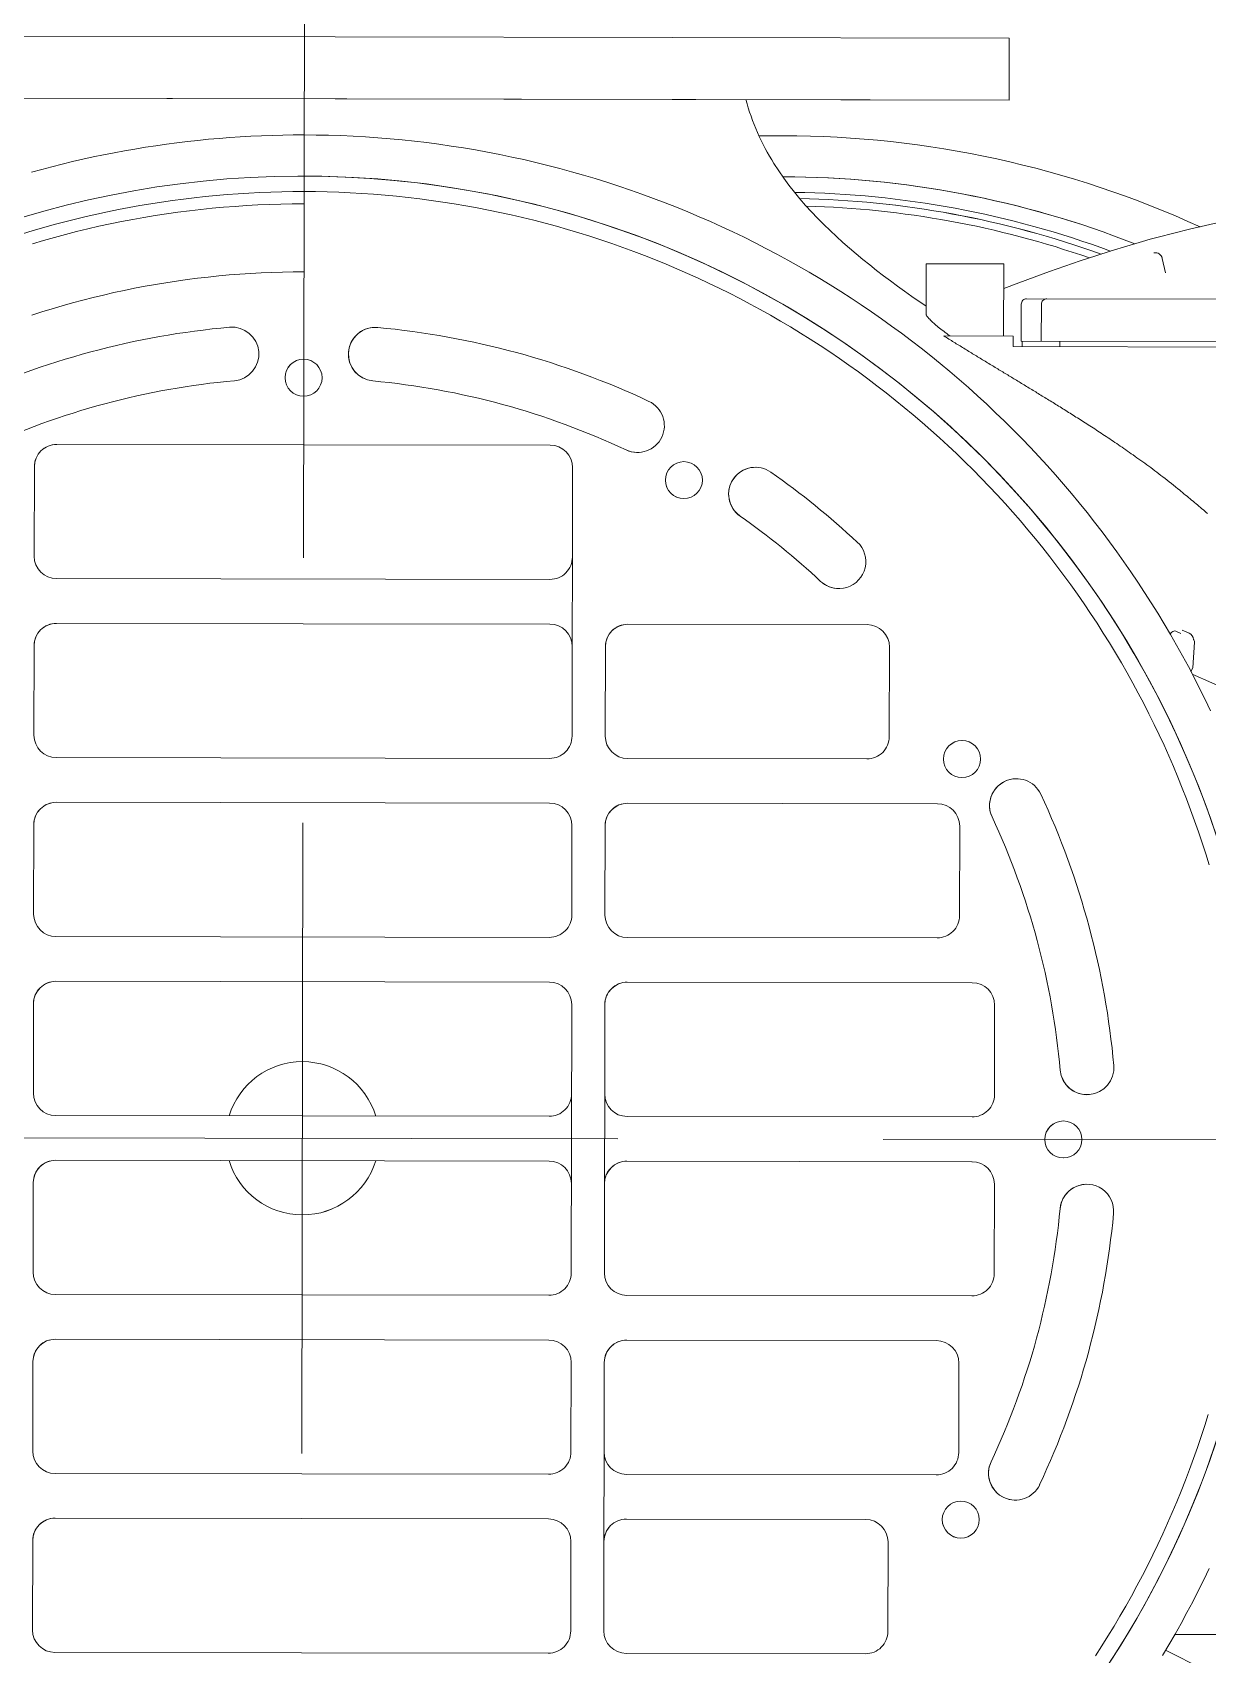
# Model space of a CAD drawing. Extents: x 766778 to 845620, y 133762 to 209800.
# Drawn here: x 783853.5 to 784186.9, y 191130.3 to 191590.7 of the extents above; entities that cross this region are included whole.
import ezdxf

# ---------------------------------------------------------------- set-up
doc = ezdxf.new("R2010")
doc.units = 0
doc.header["$MEASUREMENT"] = 0
doc.linetypes.add('CENTER', pattern=[2, 1.25, -0.25, 0.25, -0.25])
doc.layers.get('0').update_dxf_attribs({"color": 1, "linetype": 'CONTINUOUS'})
doc.layers.add('CENTER_LINES', color=1, linetype='CENTER')
doc.layers.add('LA-4748_SHOWN', color=2, linetype='CONTINUOUS', lineweight=53)

# ---------------------------------------------------------------- blocks, each defined once
blk = doc.blocks.new('ENGINE')
at = {"color": 252, "linetype": 'Continuous', "lineweight": 5, "ltscale": 12}
blk.add_lwpolyline([(943083.58, 206270.94), (943083.67, 206288.54)], dxfattribs=at)
at = {"layer": 'CENTER_LINES', "color": 253, "linetype": 'Continuous', "lineweight": 5}
blk.add_line((942882.9, 206141.72), (942884.03, 206357.52), dxfattribs=at)
at = {"layer": 'CENTER_LINES', "color": 252, "linetype": 'Continuous', "lineweight": 5}
for p, q in [((942881.56, 205887.41), (942882.5, 206066.44)), ((942792.51, 205977.4), (942971.55, 205976.46)), ((943046.82, 205976.06), (943262.62, 205974.93))]:
    blk.add_line(p, q, dxfattribs=at)
at = {"layer": 'LA-4748_SHOWN', "color": 252, "lineweight": 5}
for p, q in [((942683.68, 206290.64), (943083.67, 206288.54)), ((943083.67, 206288.54), (943083.58, 206270.94)), ((943083.58, 206270.94), (942683.58, 206273.04)), ((943044.13, 206271.15), (942709.14, 206272.91)), ((943008.89, 206271.33), (943009.21, 206270.13)), ((943009.21, 206270.13), (943009.56, 206268.94)), ((943009.56, 206268.94), (943009.93, 206267.75)), ((943009.93, 206267.75), (943010.33, 206266.57)), ((943010.33, 206266.57), (943010.75, 206265.4)), ((943010.75, 206265.4), (943011.19, 206264.23)), ((943011.19, 206264.23), (943011.66, 206263.08)), ((943011.66, 206263.08), (943012.15, 206261.93)), ((943012.15, 206261.93), (943012.66, 206260.79)), ((943012.57, 206260.99), (943016.05, 206261.03)), ((943012.66, 206260.79), (943013.19, 206259.67)), ((943016.05, 206261.03), (943019.53, 206261.04)), ((943019.53, 206261.04), (943023.34, 206260.99)), ((943019.53, 206261.04), (943019.53, 206261.04)), ((943023.34, 206260.99), (943027.15, 206260.9)), ((943027.15, 206260.9), (943030.96, 206260.75)), ((943030.96, 206260.75), (943034.76, 206260.55)), ((943034.76, 206260.55), (943038.56, 206260.3)), ((943038.56, 206260.3), (943042.36, 206260)), ((942918.3, 206259.41), (942914.83, 206259.83)), ((942921.76, 206258.94), (942918.3, 206259.41)), ((942925.22, 206258.43), (942921.76, 206258.94)), ((942928.67, 206257.88), (942925.22, 206258.43)), ((942932.11, 206257.29), (942928.67, 206257.88)), ((942935.55, 206256.65), (942932.11, 206257.29)), ((942938.98, 206255.97), (942935.55, 206256.65)), ((942942.4, 206255.25), (942938.98, 206255.97)), ((943013.19, 206259.67), (943013.75, 206258.55)), ((943013.75, 206258.55), (943014.32, 206257.44)), ((943014.32, 206257.44), (943014.91, 206256.34)), ((943014.91, 206256.34), (943015.52, 206255.26)), ((943042.36, 206260), (943046.15, 206259.65)), ((943046.15, 206259.65), (943049.94, 206259.25)), ((943049.94, 206259.25), (943053.72, 206258.8)), ((943053.72, 206258.8), (943057.5, 206258.3)), ((943057.5, 206258.3), (943061.27, 206257.75)), ((943061.27, 206257.75), (943065.03, 206257.15)), ((943065.03, 206257.15), (943068.79, 206256.49)), ((943068.79, 206256.49), (943072.53, 206255.79)), ((943072.53, 206255.79), (943076.26, 206255.04)), ((942945.81, 206254.49), (942942.4, 206255.25)), ((942949.21, 206253.69), (942945.81, 206254.49)), ((942952.6, 206252.85), (942949.21, 206253.69)), ((942955.98, 206251.96), (942952.6, 206252.85)), ((942959.35, 206251.03), (942955.98, 206251.96)), ((942962.71, 206250.06), (942959.35, 206251.03)), ((943015.52, 206255.26), (943016.15, 206254.19)), ((943016.15, 206254.19), (943016.79, 206253.13)), ((943016.79, 206253.13), (943018.14, 206251.04)), ((943018.14, 206251.04), (943019.55, 206249)), ((943076.26, 206255.04), (943079.99, 206254.24)), ((943079.99, 206254.24), (943083.7, 206253.39)), ((943083.7, 206253.39), (943087.4, 206252.48)), ((943087.4, 206252.48), (943091.09, 206251.53)), ((943091.09, 206251.53), (943094.77, 206250.53)), ((942883.39, 206250.04), (942883.39, 206250.04)), ((942966.06, 206249.05), (942962.71, 206250.06)), ((942969.39, 206248), (942966.06, 206249.05)), ((942972.71, 206246.9), (942969.39, 206248)), ((942976.01, 206245.77), (942972.71, 206246.9)), ((943019.47, 206249.36), (943019.47, 206249.36)), ((943019.55, 206249), (943021.02, 206246.99)), ((943021.02, 206246.99), (943022.54, 206245.02)), ((943094.77, 206250.53), (943098.43, 206249.48)), ((943098.43, 206249.48), (943102.08, 206248.39)), ((943102.08, 206248.39), (943105.71, 206247.24)), ((943105.71, 206247.24), (943109.33, 206246.04)), ((942836.87, 206241.82), (942833.8, 206241.28)), ((942839.94, 206242.32), (942836.87, 206241.82)), ((942843.02, 206242.79), (942839.94, 206242.32)), ((942846.1, 206243.23), (942843.02, 206242.79)), ((942849.19, 206243.63), (942846.1, 206243.23)), ((942852.28, 206243.99), (942849.19, 206243.63)), ((942855.38, 206244.32), (942852.28, 206243.99)), ((942858.48, 206244.61), (942855.38, 206244.32)), ((942861.59, 206244.86), (942858.48, 206244.61)), ((942864.69, 206245.08), (942861.59, 206244.86)), ((942863.83, 206241.52), (942867.08, 206241.72)), ((942867.8, 206245.27), (942864.69, 206245.08)), ((942867.08, 206241.72), (942870.33, 206241.89)), ((942870.91, 206245.42), (942867.8, 206245.27)), ((942870.33, 206241.89), (942873.59, 206242.01)), ((942874.02, 206245.53), (942870.91, 206245.42)), ((942873.59, 206242.01), (942876.84, 206242.1)), ((942877.14, 206245.6), (942874.02, 206245.53)), ((942876.84, 206242.1), (942880.09, 206242.14)), ((942880.25, 206245.64), (942877.14, 206245.6)), ((942880.09, 206242.14), (942883.35, 206242.14)), ((942883.37, 206245.64), (942880.25, 206245.64)), ((942883.35, 206242.14), (942883.35, 206242.14)), ((942886.66, 206245.61), (942883.37, 206245.64)), ((942889.96, 206245.53), (942886.66, 206245.61)), ((942893.26, 206245.41), (942889.96, 206245.53)), ((942896.55, 206245.25), (942893.26, 206245.41)), ((942899.84, 206245.05), (942896.55, 206245.25)), ((942903.13, 206244.82), (942899.84, 206245.05)), ((942906.42, 206244.54), (942903.13, 206244.82)), ((942909.7, 206244.22), (942906.42, 206244.54)), ((942912.98, 206243.86), (942909.7, 206244.22)), ((942916.25, 206243.46), (942912.98, 206243.86)), ((942919.52, 206243.02), (942916.25, 206243.46)), ((942922.78, 206242.54), (942919.52, 206243.02)), ((942926.04, 206242.02), (942922.78, 206242.54)), ((942929.29, 206241.46), (942926.04, 206242.02)), ((942979.31, 206244.6), (942976.01, 206245.77)), ((942982.58, 206243.38), (942979.31, 206244.6)), ((942985.85, 206242.13), (942982.58, 206243.38)), ((942989.09, 206240.83), (942985.85, 206242.13)), ((943022.54, 206245.02), (943024.12, 206243.1)), ((943022.62, 206244.92), (943025.48, 206244.86)), ((943024.12, 206243.1), (943025.74, 206241.21)), ((943025.48, 206244.86), (943028.35, 206244.77)), ((943028.35, 206244.77), (943031.2, 206244.64)), ((943031.2, 206244.64), (943034.06, 206244.49)), ((943034.06, 206244.49), (943036.92, 206244.3)), ((943036.92, 206244.3), (943039.77, 206244.09)), ((943039.77, 206244.09), (943042.62, 206243.84)), ((943042.62, 206243.84), (943045.47, 206243.56)), ((943045.47, 206243.56), (943048.32, 206243.26)), ((943048.32, 206243.26), (943051.16, 206242.92)), ((943051.16, 206242.92), (943054, 206242.55)), ((943054, 206242.55), (943056.83, 206242.15)), ((943056.83, 206242.15), (943059.66, 206241.73)), ((943059.66, 206241.73), (943062.49, 206241.27)), ((943109.33, 206246.04), (943112.93, 206244.8)), ((943112.93, 206244.8), (943116.51, 206243.51)), ((943116.51, 206243.51), (943120.08, 206242.17)), ((943120.08, 206242.17), (943123.62, 206240.78)), ((942815.55, 206237.29), (942812.54, 206236.5)), ((942818.57, 206238.04), (942815.55, 206237.29)), ((942821.6, 206238.76), (942818.57, 206238.04)), ((942824.64, 206239.44), (942821.6, 206238.76)), ((942827.69, 206240.09), (942824.64, 206239.44)), ((942830.74, 206240.7), (942827.69, 206240.09)), ((942828.39, 206236.66), (942831.58, 206237.3)), ((942833.8, 206241.28), (942830.74, 206240.7)), ((942831.58, 206237.3), (942834.78, 206237.9)), ((942834.78, 206237.9), (942837.99, 206238.46)), ((942837.99, 206238.46), (942841.2, 206238.98)), ((942841.2, 206238.98), (942844.42, 206239.46)), ((942844.42, 206239.46), (942847.64, 206239.9)), ((942847.64, 206239.9), (942850.87, 206240.31)), ((942850.87, 206240.31), (942854.11, 206240.67)), ((942854.11, 206240.67), (942857.35, 206240.99)), ((942857.35, 206240.99), (942860.59, 206241.28)), ((942860.59, 206241.28), (942863.83, 206241.52)), ((942932.53, 206240.86), (942929.29, 206241.46)), ((942935.76, 206240.22), (942932.53, 206240.86)), ((942938.99, 206239.54), (942935.76, 206240.22)), ((942942.21, 206238.82), (942938.99, 206239.54)), ((942945.42, 206238.06), (942942.21, 206238.82)), ((942948.62, 206237.27), (942945.42, 206238.06)), ((942951.81, 206236.43), (942948.62, 206237.27)), ((942992.32, 206239.5), (942989.09, 206240.83)), ((942995.54, 206238.12), (942992.32, 206239.5)), ((942998.73, 206236.71), (942995.54, 206238.12)), ((943025.74, 206241.21), (943027.41, 206239.37)), ((943027.41, 206239.37), (943029.11, 206237.56)), ((943029.11, 206237.56), (943030.85, 206235.79)), ((943062.49, 206241.27), (943065.31, 206240.78)), ((943065.31, 206240.78), (943068.12, 206240.26)), ((943068.12, 206240.26), (943070.93, 206239.72)), ((943070.93, 206239.72), (943073.74, 206239.14)), ((943073.74, 206239.14), (943076.53, 206238.53)), ((943076.53, 206238.53), (943079.32, 206237.9)), ((943079.32, 206237.9), (943082.11, 206237.23)), ((943082.11, 206237.23), (943084.88, 206236.53)), ((943123.62, 206240.78), (943127.15, 206239.34)), ((943127.15, 206239.34), (943130.66, 206237.86)), ((943130.66, 206237.86), (943134.15, 206236.33)), ((942806.54, 206234.82), (942803.55, 206233.93)), ((942809.53, 206235.68), (942806.54, 206234.82)), ((942809.43, 206232.02), (942812.56, 206232.89)), ((942812.54, 206236.5), (942809.53, 206235.68)), ((942812.56, 206232.89), (942815.71, 206233.72)), ((942815.71, 206233.72), (942818.87, 206234.51)), ((942818.87, 206234.51), (942822.03, 206235.27)), ((942822.03, 206235.27), (942825.21, 206235.99)), ((942825.21, 206235.99), (942828.39, 206236.66)), ((942954.99, 206235.55), (942951.81, 206236.43)), ((942958.16, 206234.64), (942954.99, 206235.55)), ((942961.31, 206233.69), (942958.16, 206234.64)), ((942964.46, 206232.69), (942961.31, 206233.69)), ((942967.59, 206231.66), (942964.46, 206232.69)), ((943001.91, 206235.26), (942998.73, 206236.71)), ((943005.07, 206233.77), (943001.91, 206235.26)), ((943008.22, 206232.24), (943005.07, 206233.77)), ((943030.85, 206235.79), (943032.62, 206234.06)), ((943032.62, 206234.06), (943034.43, 206232.35)), ((943084.88, 206236.53), (943087.65, 206235.81)), ((943087.65, 206235.81), (943090.41, 206235.05)), ((943090.41, 206235.05), (943093.16, 206234.27)), ((943093.16, 206234.27), (943095.91, 206233.46)), ((943095.91, 206233.46), (943098.64, 206232.61)), ((943098.64, 206232.61), (943101.37, 206231.74)), ((943125.7, 206231.85), (943130.18, 206232.99)), ((943130.18, 206232.99), (943134.66, 206234.07)), ((943134.15, 206236.33), (943137.62, 206234.76)), ((943134.66, 206234.07), (943139.16, 206235.11)), ((943139.16, 206235.11), (943143.67, 206236.11)), ((942806.3, 206231.1), (942809.43, 206232.02)), ((942970.71, 206230.59), (942967.59, 206231.66)), ((942973.81, 206229.48), (942970.71, 206230.59)), ((942976.91, 206228.34), (942973.81, 206229.48)), ((942979.98, 206227.15), (942976.91, 206228.34)), ((943011.34, 206230.67), (943008.22, 206232.24)), ((943014.44, 206229.07), (943011.34, 206230.67)), ((943017.53, 206227.42), (943014.44, 206229.07)), ((943034.43, 206232.35), (943036.26, 206230.68)), ((943036.26, 206230.68), (943038.12, 206229.03)), ((943038.12, 206229.03), (943040.01, 206227.41)), ((943101.37, 206231.74), (943104.08, 206230.84)), ((943104.08, 206230.84), (943106.79, 206229.91)), ((943106.79, 206229.91), (943109.49, 206228.95)), ((943107.99, 206226.65), (943112.4, 206228.03)), ((943109.49, 206228.95), (943112.17, 206227.96)), ((943112.4, 206228.03), (943116.82, 206229.37)), ((943116.82, 206229.37), (943121.25, 206230.64)), ((943121.25, 206230.64), (943123.48, 206231.26)), ((943123.48, 206231.26), (943125.7, 206231.85)), ((942983.05, 206225.93), (942979.98, 206227.15)), ((942986.09, 206224.67), (942983.05, 206225.93)), ((942989.13, 206223.38), (942986.09, 206224.67)), ((942992.14, 206222.04), (942989.13, 206223.38)), ((943020.59, 206225.74), (943017.53, 206227.42)), ((943023.64, 206224.03), (943020.59, 206225.74)), ((943026.66, 206222.27), (943023.64, 206224.03)), ((943040.01, 206227.41), (943041.92, 206225.82)), ((943041.92, 206225.82), (943043.85, 206224.25)), ((943043.85, 206224.25), (943045.8, 206222.71)), ((943059.89, 206224.56), (943059.81, 206210.15)), ((943081.89, 206224.45), (943059.89, 206224.56)), ((943081.89, 206224.45), (943081.78, 206203.95)), ((943094.86, 206222.2), (943099.22, 206223.73)), ((943099.22, 206223.73), (943103.6, 206225.21)), ((943103.6, 206225.21), (943107.99, 206226.65)), ((943124.5, 206227.38), (943124.52, 206227.39)), ((943124.52, 206227.39), (943124.54, 206227.39)), ((943124.54, 206227.39), (943124.56, 206227.39)), ((943124.56, 206227.39), (943124.58, 206227.4)), ((943124.58, 206227.4), (943124.6, 206227.4)), ((943124.6, 206227.4), (943124.62, 206227.4)), ((943124.62, 206227.4), (943124.64, 206227.41)), ((943124.64, 206227.41), (943124.66, 206227.41)), ((943124.66, 206227.41), (943124.68, 206227.41)), ((943124.68, 206227.41), (943124.7, 206227.41)), ((943124.7, 206227.41), (943124.71, 206227.42)), ((943124.71, 206227.42), (943124.73, 206227.42)), ((943124.73, 206227.42), (943124.75, 206227.42)), ((943124.75, 206227.42), (943124.77, 206227.42)), ((943124.77, 206227.42), (943124.78, 206227.42)), ((943124.78, 206227.42), (943124.8, 206227.42)), ((943124.8, 206227.42), (943124.82, 206227.42)), ((943124.82, 206227.42), (943124.83, 206227.42)), ((943124.83, 206227.42), (943124.85, 206227.42)), ((943124.85, 206227.42), (943124.87, 206227.43)), ((943124.87, 206227.43), (943124.88, 206227.43)), ((943124.88, 206227.43), (943124.9, 206227.43)), ((943124.9, 206227.43), (943124.92, 206227.43)), ((943124.92, 206227.43), (943124.93, 206227.43)), ((943126.46, 206226.7), (943126.47, 206226.69)), ((943126.47, 206226.69), (943126.48, 206226.68)), ((943126.48, 206226.68), (943126.49, 206226.67)), ((943126.48, 206226.68), (943126.48, 206226.68)), ((943126.49, 206226.67), (943126.5, 206226.66)), ((943126.5, 206226.66), (943126.51, 206226.65)), ((943126.51, 206226.65), (943126.51, 206226.64)), ((943126.51, 206226.64), (943126.52, 206226.63)), ((943126.52, 206226.63), (943126.53, 206226.62)), ((943126.53, 206226.62), (943126.54, 206226.61)), ((943126.54, 206226.61), (943126.54, 206226.6)), ((943126.54, 206226.6), (943126.55, 206226.59)), ((943126.55, 206226.59), (943126.56, 206226.58)), ((943126.56, 206226.58), (943126.56, 206226.57)), ((943126.56, 206226.57), (943126.57, 206226.56)), ((943126.57, 206226.56), (943126.58, 206226.55)), ((943126.58, 206226.55), (943126.58, 206226.54)), ((943126.58, 206226.54), (943126.59, 206226.53)), ((943126.59, 206226.53), (943126.6, 206226.52)), ((943126.6, 206226.52), (943126.6, 206226.51)), ((943126.6, 206226.51), (943126.61, 206226.5)), ((943126.61, 206226.5), (943126.62, 206226.49)), ((943126.62, 206226.49), (943126.62, 206226.48)), ((943126.62, 206226.48), (943126.63, 206226.47)), ((943126.75, 206226.24), (943126.76, 206226.22)), ((943126.76, 206226.22), (943126.76, 206226.21)), ((943126.76, 206226.21), (943126.77, 206226.2)), ((943126.77, 206226.2), (943126.77, 206226.19)), ((943126.77, 206226.19), (943126.78, 206226.18)), ((943126.78, 206226.18), (943126.78, 206226.17)), ((943126.78, 206226.17), (943126.78, 206226.16)), ((943126.78, 206226.16), (943126.79, 206226.15)), ((943126.79, 206226.15), (943126.79, 206226.13)), ((943126.79, 206226.13), (943126.8, 206226.12)), ((943126.8, 206226.12), (943126.8, 206226.11)), ((943126.8, 206226.11), (943126.81, 206226.1)), ((943126.81, 206226.1), (943126.81, 206226.09)), ((943126.81, 206226.09), (943126.81, 206226.08)), ((943126.81, 206226.08), (943126.82, 206226.07)), ((943126.82, 206226.07), (943126.82, 206226.05)), ((943126.82, 206226.05), (943126.83, 206226.04)), ((943126.83, 206226.04), (943126.83, 206226.03)), ((943126.83, 206226.03), (943126.83, 206226.02)), ((943126.83, 206226.02), (943126.84, 206226.01)), ((943126.84, 206226.01), (943126.84, 206226)), ((943126.84, 206226), (943126.84, 206225.98)), ((943126.84, 206225.98), (943126.85, 206225.97)), ((943126.85, 206225.97), (943126.85, 206225.96)), ((943127.77, 206221.73), (943126.88, 206225.85)), ((942835.25, 206218.36), (942838.22, 206218.92)), ((942838.22, 206218.92), (942841.19, 206219.44)), ((942841.19, 206219.44), (942844.17, 206219.92)), ((942844.17, 206219.92), (942847.15, 206220.37)), ((942847.15, 206220.37), (942850.14, 206220.78)), ((942850.14, 206220.78), (942853.14, 206221.15)), ((942853.14, 206221.15), (942856.14, 206221.49)), ((942856.14, 206221.49), (942859.14, 206221.79)), ((942859.14, 206221.79), (942862.15, 206222.05)), ((942862.15, 206222.05), (942865.16, 206222.28)), ((942865.16, 206222.28), (942868.17, 206222.46)), ((942868.17, 206222.46), (942871.18, 206222.62)), ((942871.18, 206222.62), (942874.2, 206222.73)), ((942874.2, 206222.73), (942877.21, 206222.81)), ((942877.21, 206222.81), (942880.23, 206222.85)), ((942880.23, 206222.85), (942883.25, 206222.85)), ((942883.25, 206222.85), (942883.25, 206222.85)), ((942995.14, 206220.67), (942992.14, 206222.04)), ((942998.13, 206219.27), (942995.14, 206220.67)), ((943001.09, 206217.83), (942998.13, 206219.27)), ((943029.66, 206220.48), (943026.66, 206222.27)), ((943032.64, 206218.65), (943029.66, 206220.48)), ((943045.8, 206222.71), (943047.76, 206221.19)), ((943047.76, 206221.19), (943049.74, 206219.69)), ((943049.74, 206219.69), (943051.73, 206218.22)), ((943081.85, 206217.43), (943086.17, 206219.05)), ((943086.17, 206219.05), (943090.51, 206220.64)), ((943090.51, 206220.64), (943094.86, 206222.2)), ((942814.71, 206213.46), (942817.61, 206214.27)), ((942817.61, 206214.27), (942820.53, 206215.04)), ((942820.53, 206215.04), (942823.46, 206215.78)), ((942823.46, 206215.78), (942826.39, 206216.48)), ((942826.39, 206216.48), (942829.34, 206217.14)), ((942829.34, 206217.14), (942832.29, 206217.77)), ((942832.29, 206217.77), (942835.25, 206218.36)), ((943004.04, 206216.35), (943001.09, 206217.83)), ((943006.97, 206214.83), (943004.04, 206216.35)), ((943009.88, 206213.28), (943006.97, 206214.83)), ((943035.59, 206216.78), (943032.64, 206218.65)), ((943038.52, 206214.88), (943035.59, 206216.78)), ((943041.43, 206212.94), (943038.52, 206214.88)), ((943051.73, 206218.22), (943053.74, 206216.76)), ((943053.74, 206216.76), (943055.76, 206215.31)), ((943055.76, 206215.31), (943059.82, 206212.47)), ((943088.34, 206214.51), (943174.33, 206214.06)), ((942806.05, 206210.82), (942808.92, 206211.74)), ((942808.92, 206211.74), (942811.81, 206212.62)), ((942811.81, 206212.62), (942814.71, 206213.46)), ((943012.77, 206211.7), (943009.88, 206213.28)), ((943015.64, 206210.07), (943012.77, 206211.7)), ((943018.49, 206208.42), (943015.64, 206210.07)), ((943044.32, 206210.97), (943041.43, 206212.94)), ((943047.18, 206208.96), (943044.32, 206210.97)), ((943059.81, 206210.15), (943059.82, 206210.09)), ((943059.82, 206210.09), (943059.84, 206210.01)), ((943059.84, 206210.01), (943059.88, 206209.92)), ((943059.88, 206209.92), (943059.94, 206209.82)), ((943059.94, 206209.82), (943060.01, 206209.71)), ((943060.01, 206209.71), (943060.1, 206209.58)), ((943060.1, 206209.58), (943060.21, 206209.44)), ((943086.77, 206202.52), (943086.83, 206213.02)), ((943092.47, 206202.49), (943092.53, 206212.99)), ((943021.32, 206206.73), (943018.49, 206208.42)), ((943024.13, 206205), (943021.32, 206206.73)), ((943026.92, 206203.24), (943024.13, 206205)), ((943050.01, 206206.91), (943047.18, 206208.96)), ((943052.82, 206204.83), (943050.01, 206206.91)), ((943060.21, 206209.44), (943060.34, 206209.29)), ((943060.34, 206209.29), (943060.48, 206209.13)), ((943060.48, 206209.13), (943060.64, 206208.95)), ((943060.64, 206208.95), (943060.82, 206208.77)), ((943060.82, 206208.77), (943061.02, 206208.57)), ((943061.02, 206208.57), (943061.24, 206208.36)), ((943061.24, 206208.36), (943061.47, 206208.13)), ((943061.47, 206208.13), (943061.72, 206207.9)), ((943061.72, 206207.9), (943061.99, 206207.65)), ((943061.99, 206207.65), (943062.28, 206207.4)), ((943062.28, 206207.4), (943062.59, 206207.13)), ((943062.59, 206207.13), (943062.91, 206206.85)), ((943062.91, 206206.85), (943063.25, 206206.57)), ((943063.25, 206206.57), (943063.61, 206206.28)), ((943063.61, 206206.28), (943063.99, 206205.98)), ((943063.99, 206205.98), (943064.38, 206205.67)), ((943064.38, 206205.67), (943064.78, 206205.35)), ((943064.78, 206205.35), (943065.2, 206205.03)), ((943065.2, 206205.03), (943065.64, 206204.7)), ((943029.69, 206201.45), (943026.92, 206203.24)), ((943032.43, 206199.62), (943029.69, 206201.45)), ((943055.6, 206202.72), (943052.82, 206204.83)), ((943058.36, 206200.57), (943055.6, 206202.72)), ((943061.09, 206198.39), (943058.36, 206200.57)), ((943064.83, 206204.04), (943065.18, 206203.81)), ((943084.48, 206203.93), (943064.83, 206204.04)), ((943065.18, 206203.81), (943065.53, 206203.59)), ((943065.53, 206203.59), (943065.88, 206203.37)), ((943065.64, 206204.7), (943066.09, 206204.37)), ((943065.88, 206203.37), (943066.24, 206203.15)), ((943066.09, 206204.37), (943066.56, 206204.03)), ((943066.24, 206203.15), (943066.59, 206202.93)), ((943066.59, 206202.93), (943066.94, 206202.71)), ((943066.94, 206202.71), (943067.3, 206202.49)), ((943067.3, 206202.49), (943067.65, 206202.27)), ((943067.65, 206202.27), (943068, 206202.05)), ((943068, 206202.05), (943068.35, 206201.83)), ((943068.35, 206201.83), (943068.71, 206201.61)), ((943068.71, 206201.61), (943069.06, 206201.39)), ((943069.06, 206201.39), (943069.42, 206201.17)), ((943069.42, 206201.17), (943069.77, 206200.95)), ((943069.77, 206200.95), (943070.12, 206200.73)), ((943070.12, 206200.73), (943070.48, 206200.51)), ((943070.48, 206200.51), (943070.83, 206200.29)), ((943070.83, 206200.29), (943071.19, 206200.07)), ((943084.48, 206203.93), (943084.46, 206200.93)), ((943084.46, 206200.93), (943177.71, 206200.44)), ((943086.77, 206202.52), (943175.77, 206202.05)), ((943087.07, 206202.52), (943087.06, 206200.92)), ((943097.75, 206202.46), (943097.74, 206200.86)), ((943035.15, 206197.75), (943032.43, 206199.62)), ((943037.85, 206195.86), (943035.15, 206197.75)), ((943040.53, 206193.93), (943037.85, 206195.86)), ((943063.79, 206196.18), (943061.09, 206198.39)), ((943066.47, 206193.93), (943063.79, 206196.18)), ((943071.19, 206200.07), (943071.54, 206199.85)), ((943071.54, 206199.85), (943071.89, 206199.64)), ((943071.89, 206199.64), (943072.25, 206199.42)), ((943072.25, 206199.42), (943072.6, 206199.2)), ((943072.6, 206199.2), (943072.96, 206198.98)), ((943072.96, 206198.98), (943073.31, 206198.76)), ((943073.31, 206198.76), (943073.67, 206198.54)), ((943073.67, 206198.54), (943074.02, 206198.33)), ((943074.02, 206198.33), (943074.38, 206198.11)), ((943074.38, 206198.11), (943074.73, 206197.89)), ((943074.73, 206197.89), (943075.09, 206197.67)), ((943075.09, 206197.67), (943075.44, 206197.45)), ((943075.44, 206197.45), (943075.8, 206197.24)), ((943075.8, 206197.24), (943076.51, 206196.8)), ((943076.51, 206196.8), (943076.86, 206196.58)), ((943076.86, 206196.58), (943077.22, 206196.37)), ((943077.22, 206196.37), (943077.57, 206196.15)), ((943077.57, 206196.15), (943077.93, 206195.93)), ((943077.93, 206195.93), (943078.64, 206195.5)), ((943043.18, 206191.97), (943040.53, 206193.93)), ((943045.8, 206189.97), (943043.18, 206191.97)), ((943069.12, 206191.65), (943066.47, 206193.93)), ((943071.74, 206189.34), (943069.12, 206191.65)), ((943078.64, 206195.5), (943078.99, 206195.28)), ((943078.99, 206195.28), (943079.35, 206195.06)), ((943079.35, 206195.06), (943079.7, 206194.85)), ((943079.7, 206194.85), (943080.06, 206194.63)), ((943080.06, 206194.63), (943080.41, 206194.41)), ((943080.41, 206194.41), (943080.77, 206194.2)), ((943080.77, 206194.2), (943081.12, 206193.98)), ((943081.12, 206193.98), (943081.48, 206193.76)), ((943081.48, 206193.76), (943081.83, 206193.55)), ((943081.83, 206193.55), (943082.19, 206193.33)), ((943082.19, 206193.33), (943082.54, 206193.11)), ((943082.54, 206193.11), (943082.9, 206192.9)), ((943082.9, 206192.9), (943083.25, 206192.68)), ((943083.25, 206192.68), (943083.61, 206192.46)), ((943083.61, 206192.46), (943083.96, 206192.24)), ((943083.96, 206192.24), (943084.32, 206192.03)), ((943084.32, 206192.03), (943084.67, 206191.81)), ((943084.67, 206191.81), (943085.03, 206191.59)), ((943085.03, 206191.59), (943085.39, 206191.37)), ((943085.39, 206191.37), (943085.74, 206191.16)), ((943085.74, 206191.16), (943086.1, 206190.94)), ((943048.4, 206187.95), (943045.8, 206189.97)), ((943050.98, 206185.89), (943048.4, 206187.95)), ((943074.33, 206186.99), (943071.74, 206189.34)), ((943076.9, 206184.62), (943074.33, 206186.99)), ((943086.1, 206190.94), (943086.46, 206190.72)), ((943086.46, 206190.72), (943086.82, 206190.5)), ((943086.82, 206190.5), (943087.18, 206190.28)), ((943087.18, 206190.28), (943087.54, 206190.06)), ((943087.54, 206190.06), (943087.9, 206189.84)), ((943087.9, 206189.84), (943088.26, 206189.62)), ((943088.26, 206189.62), (943088.62, 206189.39)), ((943088.62, 206189.39), (943088.98, 206189.17)), ((943088.98, 206189.17), (943089.35, 206188.95)), ((943089.35, 206188.95), (943089.71, 206188.72)), ((943089.71, 206188.72), (943090.08, 206188.5)), ((943090.08, 206188.5), (943090.45, 206188.27)), ((943090.45, 206188.27), (943090.82, 206188.04)), ((943090.82, 206188.04), (943091.19, 206187.82)), ((943091.19, 206187.82), (943091.56, 206187.59)), ((943091.56, 206187.59), (943091.93, 206187.36)), ((943091.93, 206187.36), (943092.3, 206187.13)), ((943092.3, 206187.13), (943092.68, 206186.89)), ((943092.68, 206186.89), (943093.06, 206186.66)), ((943093.06, 206186.66), (943093.43, 206186.43)), ((943053.53, 206183.8), (943050.98, 206185.89)), ((943056.06, 206181.68), (943053.53, 206183.8)), ((943079.43, 206182.21), (943076.9, 206184.62)), ((943081.93, 206179.77), (943079.43, 206182.21)), ((943093.43, 206186.43), (943093.81, 206186.19)), ((943093.81, 206186.19), (943094.19, 206185.96)), ((943094.19, 206185.96), (943094.58, 206185.72)), ((943094.58, 206185.72), (943094.96, 206185.48)), ((943094.96, 206185.48), (943095.35, 206185.24)), ((943095.35, 206185.24), (943095.74, 206185)), ((943095.74, 206185), (943096.13, 206184.75)), ((943096.13, 206184.75), (943096.52, 206184.51)), ((943096.52, 206184.51), (943096.91, 206184.26)), ((943096.91, 206184.26), (943097.31, 206184.01)), ((943097.31, 206184.01), (943097.71, 206183.77)), ((943097.71, 206183.77), (943098.11, 206183.51)), ((943098.11, 206183.51), (943098.51, 206183.26)), ((943098.51, 206183.26), (943098.91, 206183.01)), ((943098.91, 206183.01), (943099.32, 206182.75)), ((943099.32, 206182.75), (943099.73, 206182.49)), ((943099.73, 206182.49), (943100.14, 206182.23)), ((943100.14, 206182.23), (943100.55, 206181.97)), ((943100.55, 206181.97), (943100.97, 206181.71)), ((943058.56, 206179.53), (943056.06, 206181.68)), ((943061.03, 206177.34), (943058.56, 206179.53)), ((943063.47, 206175.13), (943061.03, 206177.34)), ((943084.41, 206177.31), (943081.93, 206179.77)), ((943086.85, 206174.81), (943084.41, 206177.31)), ((943100.97, 206181.71), (943101.39, 206181.44)), ((943101.39, 206181.44), (943101.81, 206181.17)), ((943101.81, 206181.17), (943102.23, 206180.9)), ((943102.23, 206180.9), (943102.66, 206180.63)), ((943102.66, 206180.63), (943103.09, 206180.36)), ((943103.09, 206180.36), (943103.52, 206180.08)), ((943103.52, 206180.08), (943103.95, 206179.8)), ((943103.95, 206179.8), (943104.39, 206179.52)), ((943104.39, 206179.52), (943104.83, 206179.23)), ((943104.83, 206179.23), (943105.27, 206178.95)), ((943105.27, 206178.95), (943105.72, 206178.66)), ((943105.72, 206178.66), (943106.16, 206178.37)), ((943106.16, 206178.37), (943106.61, 206178.07)), ((943106.61, 206178.07), (943107.07, 206177.78)), ((943107.07, 206177.78), (943107.53, 206177.48)), ((943107.53, 206177.48), (943107.99, 206177.18)), ((942813.02, 206174.13), (942953.02, 206173.42)), ((943065.89, 206172.89), (943063.47, 206175.13)), ((943068.28, 206170.62), (943065.89, 206172.89)), ((943089.27, 206172.28), (943086.85, 206174.81)), ((943107.99, 206177.18), (943108.45, 206176.87)), ((943108.45, 206176.87), (943108.92, 206176.56)), ((943108.92, 206176.56), (943109.39, 206176.25)), ((943109.39, 206176.25), (943109.86, 206175.94)), ((943109.86, 206175.94), (943110.34, 206175.62)), ((943110.34, 206175.62), (943110.82, 206175.3)), ((943110.82, 206175.3), (943111.3, 206174.97)), ((943111.3, 206174.97), (943111.79, 206174.65)), ((943111.79, 206174.65), (943112.28, 206174.32)), ((943112.28, 206174.32), (943112.77, 206173.98)), ((943112.77, 206173.98), (943113.27, 206173.64)), ((943113.27, 206173.64), (943113.77, 206173.3)), ((943113.77, 206173.3), (943114.27, 206172.96)), ((943114.27, 206172.96), (943114.78, 206172.61)), ((943070.65, 206168.32), (943068.28, 206170.62)), ((943072.98, 206165.99), (943070.65, 206168.32)), ((943091.65, 206169.72), (943089.27, 206172.28)), ((943094, 206167.14), (943091.65, 206169.72)), ((943114.78, 206172.61), (943115.29, 206172.26)), ((943115.29, 206172.26), (943115.8, 206171.9)), ((943115.8, 206171.9), (943116.32, 206171.54)), ((943116.32, 206171.54), (943116.84, 206171.17)), ((943116.84, 206171.17), (943117.36, 206170.81)), ((943117.36, 206170.81), (943117.89, 206170.43)), ((943117.89, 206170.43), (943118.42, 206170.06)), ((943118.42, 206170.06), (943118.96, 206169.67)), ((943118.96, 206169.67), (943119.5, 206169.29)), ((943119.5, 206169.29), (943120.04, 206168.9)), ((943120.04, 206168.9), (943120.59, 206168.5)), ((943120.59, 206168.5), (943121.14, 206168.1)), ((943121.14, 206168.1), (943121.69, 206167.7)), ((942806.64, 206167.81), (942806.51, 206142.41)), ((942959.34, 206167.04), (942958.95, 206090.84)), ((943075.29, 206163.63), (943072.98, 206165.99)), ((943077.57, 206161.25), (943075.29, 206163.63)), ((943096.32, 206164.52), (943094, 206167.14)), ((943098.61, 206161.88), (943096.32, 206164.52)), ((943121.69, 206167.7), (943122.25, 206167.29)), ((943122.25, 206167.29), (943122.81, 206166.87)), ((943122.81, 206166.87), (943123.38, 206166.45)), ((943123.38, 206166.45), (943123.95, 206166.02)), ((943123.95, 206166.02), (943124.52, 206165.59)), ((943124.52, 206165.59), (943125.1, 206165.15)), ((943125.1, 206165.15), (943125.68, 206164.71)), ((943125.68, 206164.71), (943126.27, 206164.26)), ((943126.27, 206164.26), (943126.85, 206163.8)), ((943126.85, 206163.8), (943127.44, 206163.34)), ((943079.81, 206158.84), (943077.57, 206161.25)), ((943082.03, 206156.4), (943079.81, 206158.84)), ((943100.86, 206159.21), (943098.61, 206161.88)), ((943103.08, 206156.51), (943100.86, 206159.21)), ((943127.44, 206163.34), (943128.04, 206162.88)), ((943128.04, 206162.88), (943128.63, 206162.4)), ((943128.63, 206162.4), (943129.23, 206161.93)), ((943129.23, 206161.93), (943129.84, 206161.44)), ((943129.84, 206161.44), (943130.44, 206160.95)), ((943130.44, 206160.95), (943131.05, 206160.45)), ((943131.05, 206160.45), (943131.49, 206160.09)), ((943131.49, 206160.09), (943131.93, 206159.73)), ((943131.93, 206159.73), (943132.37, 206159.37)), ((943132.37, 206159.37), (943132.8, 206159.01)), ((943132.8, 206159.01), (943133.24, 206158.65)), ((943084.22, 206153.93), (943082.03, 206156.4)), ((943105.27, 206153.78), (943103.08, 206156.51)), ((943133.24, 206158.65), (943133.67, 206158.29)), ((943133.67, 206158.29), (943134.09, 206157.93)), ((943134.09, 206157.93), (943134.52, 206157.58)), ((943134.52, 206157.58), (943134.95, 206157.22)), ((943134.95, 206157.22), (943135.37, 206156.87)), ((943135.37, 206156.87), (943135.79, 206156.51)), ((943135.79, 206156.51), (943136.21, 206156.16)), ((943136.21, 206156.16), (943136.63, 206155.81)), ((943136.63, 206155.81), (943137.04, 206155.45)), ((943137.04, 206155.45), (943137.45, 206155.1)), ((943137.45, 206155.1), (943137.87, 206154.75)), ((943137.87, 206154.75), (943138.27, 206154.4)), ((943138.27, 206154.4), (943138.68, 206154.06)), ((943086.38, 206151.44), (943084.22, 206153.93)), ((943088.5, 206148.92), (943086.38, 206151.44)), ((943107.42, 206151.03), (943105.27, 206153.78)), ((943109.54, 206148.25), (943107.42, 206151.03)), ((943138.68, 206154.06), (943139.08, 206153.71)), ((943139.08, 206153.71), (943139.48, 206153.37)), ((943090.6, 206146.37), (943088.5, 206148.92)), ((943092.66, 206143.8), (943090.6, 206146.37)), ((943111.62, 206145.45), (943109.54, 206148.25)), ((943113.67, 206142.61), (943111.62, 206145.45)), ((943094.69, 206141.2), (943092.66, 206143.8)), ((943096.69, 206138.58), (943094.69, 206141.2)), ((943115.69, 206139.76), (943113.67, 206142.61)), ((942952.83, 206135.32), (942812.83, 206136.03)), ((943098.66, 206135.93), (943096.69, 206138.58)), ((943100.6, 206133.26), (943098.66, 206135.93)), ((943117.67, 206136.88), (943115.69, 206139.76)), ((943119.61, 206133.97), (943117.67, 206136.88)), ((943102.5, 206130.57), (943100.6, 206133.26)), ((943121.52, 206131.05), (943119.61, 206133.97)), ((943104.36, 206127.85), (943102.5, 206130.57)), ((943106.2, 206125.11), (943104.36, 206127.85)), ((943123.4, 206128.1), (943121.52, 206131.05)), ((943125.23, 206125.12), (943123.4, 206128.1)), ((942812.77, 206123.33), (942952.76, 206122.62)), ((942974.86, 206122.51), (943042.76, 206122.17)), ((943108, 206122.35), (943106.2, 206125.11)), ((943109.77, 206119.56), (943108, 206122.35)), ((943127.03, 206122.13), (943125.23, 206125.12)), ((943128.79, 206119.11), (943127.03, 206122.13)), ((943111.5, 206116.76), (943109.77, 206119.56)), ((943128.73, 206119.24), (943129.24, 206119.77)), ((943130.52, 206116.07), (943128.79, 206119.11)), ((943131.74, 206119.37), (943130.37, 206119.99)), ((943132.17, 206120.33), (943134.16, 206119.42)), ((942806.38, 206117.01), (942806.26, 206091.61)), ((942968.48, 206116.19), (942968.35, 206090.79)), ((943048.95, 206090.39), (943049.08, 206115.79)), ((943113.2, 206113.93), (943111.5, 206116.76)), ((943114.86, 206111.08), (943113.2, 206113.93)), ((943132.21, 206113.01), (943130.52, 206116.07)), ((943133.86, 206109.93), (943132.21, 206113.01)), ((943135.09, 206109.62), (943135.64, 206116.88)), ((943116.49, 206108.21), (943114.86, 206111.08)), ((943118.08, 206105.33), (943116.49, 206108.21)), ((943135.47, 206106.83), (943133.86, 206109.93)), ((943134.6, 206108.53), (943135.09, 206109.62)), ((943119.64, 206102.42), (943118.08, 206105.33)), ((943146.1, 206102.79), (943134.98, 206107.81)), ((943137.05, 206103.71), (943135.47, 206106.83)), ((943138.59, 206100.57), (943137.05, 206103.71)), ((943121.16, 206099.5), (943119.64, 206102.42)), ((943122.65, 206096.55), (943121.16, 206099.5)), ((943140.09, 206097.41), (943138.59, 206100.57)), ((943124.1, 206093.59), (943122.65, 206096.55)), ((943125.52, 206090.61), (943124.1, 206093.59)), ((943126.89, 206087.62), (943125.52, 206090.61)), ((942952.57, 206084.52), (942812.57, 206085.23)), ((943128.23, 206084.6), (943126.89, 206087.62)), ((942974.67, 206084.41), (943042.57, 206084.07)), ((943129.54, 206081.57), (943128.23, 206084.6)), ((943130.8, 206078.53), (943129.54, 206081.57)), ((943132.03, 206075.47), (943130.8, 206078.53)), ((942812.51, 206072.53), (942952.51, 206071.82)), ((942974.61, 206071.71), (943062.51, 206071.27)), ((943133.22, 206072.39), (943132.03, 206075.47)), ((943134.38, 206069.3), (943133.22, 206072.39)), ((943135.49, 206066.2), (943134.38, 206069.3)), ((942806.13, 206066.21), (942806, 206040.81)), ((942958.7, 206040.04), (942958.83, 206065.44)), ((942968.23, 206065.39), (942968.1, 206039.99)), ((943068.7, 206039.49), (943068.83, 206064.89)), ((943136.57, 206063.08), (943135.49, 206066.2)), ((943137.6, 206059.95), (943136.57, 206063.08)), ((943138.6, 206056.81), (943137.6, 206059.95)), ((943139.56, 206053.66), (943138.6, 206056.81)), ((942952.32, 206033.72), (942812.32, 206034.43)), ((942974.42, 206033.61), (943062.32, 206033.17)), ((942812.25, 206021.73), (942952.25, 206021.02)), ((943072.25, 206020.42), (942974.35, 206020.91)), ((942805.87, 206015.41), (942805.74, 205990.01)), ((942958.57, 206014.64), (942958.19, 205938.44)), ((942967.97, 206014.59), (942967.59, 205938.4)), ((943078.44, 205988.64), (943078.57, 206014.04)), ((942882.14, 205998.68), (942882.14, 205998.68)), ((942952.06, 205982.92), (942812.06, 205983.63)), ((942974.16, 205982.81), (943072.06, 205982.32)), ((942952, 205970.22), (942812, 205970.93)), ((942974.1, 205970.11), (943072, 205969.62)), ((942805.62, 205964.61), (942805.49, 205939.21)), ((943078.19, 205937.84), (943078.31, 205963.24)), ((942881.92, 205955.18), (942881.92, 205955.18)), ((942811.81, 205932.83), (942951.81, 205932.13)), ((943071.8, 205931.52), (942973.9, 205932.01)), ((942951.74, 205919.43), (942811.74, 205920.13)), ((942973.84, 205919.31), (943061.74, 205918.87)), ((942805.36, 205913.81), (942805.23, 205888.41)), ((942957.93, 205887.64), (942958.06, 205913.04)), ((942967.46, 205913), (942967.08, 205836.8)), ((943068.06, 205912.49), (943067.93, 205887.09)), ((943137.8, 205894.5), (943138.79, 205897.65)), ((943136.77, 205891.37), (943137.8, 205894.5)), ((943134.59, 205885.15), (943135.7, 205888.25)), ((943135.7, 205888.25), (943136.77, 205891.37)), ((943133.44, 205882.05), (943134.59, 205885.15)), ((942811.55, 205882.03), (942951.55, 205881.33)), ((943061.55, 205880.77), (942973.65, 205881.21)), ((943131.04, 205875.91), (943132.26, 205878.98)), ((943132.26, 205878.98), (943133.44, 205882.05)), ((943129.78, 205872.86), (943131.04, 205875.91)), ((942951.49, 205868.63), (942811.49, 205869.33)), ((943127.15, 205866.82), (943128.48, 205869.83)), ((943128.48, 205869.83), (943129.78, 205872.86)), ((942973.58, 205868.51), (943041.48, 205868.17)), ((943125.78, 205863.82), (943127.15, 205866.82)), ((942805.11, 205863.01), (942804.98, 205837.61)), ((942957.68, 205836.84), (942957.8, 205862.24)), ((943047.8, 205861.79), (943047.67, 205836.39)), ((943122.93, 205857.87), (943124.37, 205860.83)), ((943124.37, 205860.83), (943125.78, 205863.82)), ((943121.45, 205854.92), (943122.93, 205857.87)), ((943118.39, 205849.08), (943119.94, 205851.99)), ((943119.94, 205851.99), (943121.45, 205854.92)), ((943135.78, 205847.62), (943137.35, 205850.74)), ((943137.35, 205850.74), (943138.88, 205853.89)), ((943115.18, 205843.32), (943116.8, 205846.19)), ((943116.8, 205846.19), (943118.39, 205849.08)), ((943134.17, 205844.52), (943135.78, 205847.62)), ((943113.52, 205840.47), (943115.18, 205843.32)), ((943130.85, 205838.37), (943132.53, 205841.43)), ((943132.53, 205841.43), (943134.17, 205844.52)), ((943110.1, 205834.83), (943111.83, 205837.64)), ((943111.83, 205837.64), (943113.52, 205840.47)), ((943129.13, 205835.32), (943130.85, 205838.37)), ((943106.55, 205829.27), (943108.34, 205832.04)), ((943108.34, 205832.04), (943110.1, 205834.83)), ((943125.58, 205829.3), (943127.37, 205832.3)), ((943127.37, 205832.3), (943129.13, 205835.32)), ((943201.86, 205834.89), (943129.11, 205835.27)), ((942811.3, 205831.23), (942951.29, 205830.53)), ((943041.29, 205830.07), (942973.39, 205830.41)), ((943126.45, 205830.74), (943260, 205762.58))]:
    blk.add_line(p, q, dxfattribs=at)
at = {"layer": 'LA-4748_SHOWN', "color": 253, "lineweight": 5}
for p, q in [((942853.39, 206260.28), (942850.4, 206259.96)), ((942856.39, 206260.57), (942853.39, 206260.28)), ((942859.39, 206260.82), (942856.39, 206260.57)), ((942862.39, 206261.05), (942859.39, 206260.82)), ((942865.39, 206261.24), (942862.39, 206261.05)), ((942868.4, 206261.4), (942865.39, 206261.24)), ((942871.41, 206261.53), (942868.4, 206261.4)), ((942874.42, 206261.62), (942871.41, 206261.53)), ((942877.43, 206261.69), (942874.42, 206261.62)), ((942880.44, 206261.72), (942877.43, 206261.69)), ((942883.45, 206261.72), (942880.44, 206261.72)), ((942886.94, 206261.68), (942883.45, 206261.72)), ((942883.45, 206261.72), (942883.45, 206261.72)), ((942890.43, 206261.6), (942886.94, 206261.68)), ((942893.93, 206261.48), (942890.43, 206261.6)), ((942897.42, 206261.31), (942893.93, 206261.48)), ((942900.91, 206261.1), (942897.42, 206261.31)), ((942904.39, 206260.85), (942900.91, 206261.1)), ((942907.88, 206260.55), (942904.39, 206260.85)), ((942911.35, 206260.21), (942907.88, 206260.55)), ((942914.83, 206259.83), (942911.35, 206260.21)), ((942823.66, 206255.68), (942820.71, 206255.04)), ((942826.61, 206256.28), (942823.66, 206255.68)), ((942829.56, 206256.85), (942826.61, 206256.28)), ((942832.52, 206257.39), (942829.56, 206256.85)), ((942835.49, 206257.89), (942832.52, 206257.39)), ((942838.46, 206258.37), (942835.49, 206257.89)), ((942841.44, 206258.81), (942838.46, 206258.37)), ((942844.42, 206259.23), (942841.44, 206258.81)), ((942847.41, 206259.61), (942844.42, 206259.23)), ((942850.4, 206259.96), (942847.41, 206259.61)), ((942809.01, 206252.21), (942806.11, 206251.42)), ((942811.92, 206252.96), (942809.01, 206252.21)), ((942814.85, 206253.69), (942811.92, 206252.96)), ((942817.78, 206254.38), (942814.85, 206253.69)), ((942820.71, 206255.04), (942817.78, 206254.38))]:
    blk.add_line(p, q, dxfattribs=at)
at = {"layer": 'LA-4748_SHOWN', "color": 252, "lineweight": 5}
for centre in [(942883.12, 206192.82), (942990.92, 206163.36), (943069.55, 206083.93), (943097.93, 205975.84), (943068.46, 205868.04)]:
    blk.add_circle(centre, 5.25, dxfattribs=at)
for centre, radius, start, end in [((943124.92, 206225.43), 2, 12.1786, 102.1786), ((943088.33, 206213.01), 1.5, 89.6986, 179.6986), ((943094.03, 206212.98), 1.5, 89.6986, 179.6986), ((942862.83, 206199.62), 7.62, 89.7161, 94.9273), ((942862.83, 206199.62), 7.62, 274.9273, 94.9273), ((942903.47, 206199.42), 7.62, 89.7159, 264.4955), ((942903.47, 206199.42), 7.62, 84.4955, 264.4955), ((942883.12, 206192.82), 5.25, 89.7162, 269.7156), ((942977.81, 206178.88), 7.62, 244.626, 64.626), ((942812.99, 206167.78), 6.35, 89.7159, 179.7114), ((942812.99, 206167.78), 6.35, 89.7114, 179.7114), ((942952.99, 206167.07), 6.35, 359.7114, 89.7114), ((942977.81, 206178.88), 7.62, 244.626, 269.7157), ((942990.92, 206163.36), 5.25, 89.7162, 269.7156), ((943011.22, 206159.33), 7.62, 89.7161, 234.6913), ((943011.22, 206159.33), 7.62, 54.6913, 234.6913), ((942882.03, 205976.93), 231.14, 46.8722, 54.6913), ((942882.03, 205976.93), 215.9, 46.8722, 54.6913), ((943034.83, 206140.06), 7.62, 226.8722, 46.8722), ((942812.86, 206142.38), 6.35, 179.7114, 269.7114), ((942952.86, 206141.67), 6.35, 269.7114, 359.7114), ((942952.86, 206141.67), 6.35, 269.7114, 269.7156), ((943034.83, 206140.06), 7.62, 226.8722, 269.7157), ((942812.73, 206116.98), 6.35, 89.7159, 179.7114), ((942812.73, 206116.98), 6.35, 89.7114, 179.7114), ((942952.73, 206116.27), 6.35, 359.7114, 89.7114), ((942974.83, 206116.16), 6.35, 89.7159, 179.7114), ((942974.83, 206116.16), 6.35, 89.7114, 179.7114), ((943042.73, 206115.82), 6.35, 359.7114, 89.7114), ((943129.96, 206119.07), 1, 65.6986, 135.6986), ((943133.34, 206117.6), 2, 2.1499, 65.6986), ((943134.64, 206116.96), 1, 355.6986, 45.8938), ((942812.61, 206091.58), 6.35, 179.7114, 269.7114), ((942952.6, 206090.87), 6.35, 269.7114, 359.7114), ((942974.7, 206090.76), 6.35, 179.7114, 269.7114), ((943042.6, 206090.42), 6.35, 269.7114, 359.7114), ((943069.55, 206083.93), 5.25, 89.7162, 269.7156), ((942952.6, 206090.87), 6.35, 269.7114, 269.7156), ((943042.6, 206090.42), 6.35, 269.7114, 269.7156), ((943084.94, 206070.67), 7.62, 89.7161, 204.7968), ((943084.94, 206070.67), 7.62, 24.7968, 204.7968), ((942812.48, 206066.18), 6.35, 89.7159, 179.7114), ((942812.48, 206066.18), 6.35, 89.7114, 179.7114), ((942952.48, 206065.47), 6.35, 359.7114, 89.7114), ((942974.58, 206065.36), 6.35, 89.7159, 179.7114), ((942974.58, 206065.36), 6.35, 89.7114, 179.7114), ((943062.48, 206064.92), 6.35, 359.7114, 89.7114), ((942812.35, 206040.78), 6.35, 179.7114, 269.7114), ((942952.35, 206040.07), 6.35, 269.7114, 359.7114), ((942974.45, 206039.96), 6.35, 179.7114, 269.7114), ((943062.35, 206039.52), 6.35, 269.7114, 359.7114), ((942952.35, 206040.07), 6.35, 269.7114, 269.7156), ((943062.35, 206039.52), 6.35, 269.7114, 269.7156), ((942812.22, 206015.38), 6.35, 89.7159, 179.7114), ((942812.22, 206015.38), 6.35, 89.7114, 179.7114), ((942952.22, 206014.67), 6.35, 359.7114, 89.7114), ((942974.32, 206014.56), 6.35, 89.7159, 179.7114), ((942974.32, 206014.56), 6.35, 89.7114, 179.7114), ((943072.22, 206014.07), 6.35, 359.7114, 89.7114), ((942882.03, 205976.93), 21.75, 16.6864, 162.7364), ((942882.03, 205976.93), 21.75, 16.6864, 89.7159), ((943104.72, 205996.13), 7.62, 184.9273, 4.9273), ((943104.72, 205996.13), 7.62, 184.9273, 269.7157), ((942812.09, 205989.98), 6.35, 179.7114, 269.7114), ((942952.09, 205989.27), 6.35, 269.7114, 359.7114), ((942974.19, 205989.16), 6.35, 179.7114, 269.7114), ((943072.09, 205988.67), 6.35, 269.7114, 359.7114), ((942952.09, 205989.27), 6.35, 269.7114, 269.7156), ((943072.09, 205988.67), 6.35, 269.7114, 269.7156), ((943097.93, 205975.84), 5.25, 89.7162, 269.7156), ((942811.97, 205964.58), 6.35, 89.7159, 179.7114), ((942811.97, 205964.58), 6.35, 89.7114, 179.7114), ((942882.03, 205976.93), 21.75, 196.6864, 342.7364), ((942882.03, 205976.93), 21.75, 269.7159, 342.7364), ((942951.96, 205963.87), 6.35, 359.7114, 89.7114), ((942974.06, 205963.76), 6.35, 89.7159, 179.7114), ((942974.06, 205963.76), 6.35, 89.7114, 179.7114), ((943071.96, 205963.27), 6.35, 359.7114, 89.7114), ((943104.52, 205955.49), 7.62, 89.7161, 174.4955), ((943104.52, 205955.49), 7.62, 354.4955, 174.4955), ((942811.84, 205939.18), 6.35, 179.7114, 269.7114), ((942951.84, 205938.47), 6.35, 269.7114, 359.7114), ((942973.94, 205938.36), 6.35, 179.7114, 269.7114), ((943071.84, 205937.87), 6.35, 269.7114, 359.7114), ((942951.84, 205938.47), 6.35, 269.7114, 269.7156), ((943071.84, 205937.87), 6.35, 269.7114, 269.7156), ((942811.71, 205913.78), 6.35, 89.7159, 179.7114), ((942811.71, 205913.78), 6.35, 89.7114, 179.7114), ((942951.71, 205913.08), 6.35, 359.7114, 89.7114), ((942973.81, 205912.96), 6.35, 89.7159, 179.7114), ((942973.81, 205912.96), 6.35, 89.7114, 179.7114), ((943061.71, 205912.52), 6.35, 359.7114, 89.7114), ((942811.58, 205888.38), 6.35, 179.7114, 269.7114), ((942951.58, 205887.68), 6.35, 269.7114, 359.7114), ((942973.68, 205887.56), 6.35, 179.7114, 269.7114), ((943061.58, 205887.12), 6.35, 269.7114, 359.7114), ((943083.99, 205881.14), 7.62, 154.626, 269.7157), ((943083.99, 205881.14), 7.62, 154.626, 334.626), ((942951.58, 205887.68), 6.35, 269.7114, 269.7156), ((943061.58, 205887.12), 6.35, 269.7114, 269.7156), ((942811.46, 205862.98), 6.35, 89.7159, 179.7114), ((942811.46, 205862.98), 6.35, 89.7114, 179.7114), ((943068.46, 205868.04), 5.25, 89.7162, 269.7156), ((942951.45, 205862.28), 6.35, 359.7114, 89.7114), ((942973.55, 205862.16), 6.35, 89.7159, 179.7114), ((942973.55, 205862.16), 6.35, 89.7114, 179.7114), ((943041.45, 205861.82), 6.35, 359.7114, 89.7114), ((942811.33, 205837.58), 6.35, 179.7114, 269.7114), ((942951.33, 205836.88), 6.35, 269.7114, 359.7114), ((942973.43, 205836.76), 6.35, 179.7114, 269.7114), ((943041.32, 205836.42), 6.35, 269.7114, 359.7114), ((942951.33, 205836.88), 6.35, 269.7114, 269.7156), ((943041.32, 205836.42), 6.35, 269.7114, 269.7156)]:
    blk.add_arc(centre, radius, start, end, dxfattribs=at)
for centre, major_axis, start_param, end_param in [((942882.03, 205976.93), (22.43, -272.2), 4.712389, 10.821041), ((942882.03, 205976.93), (1.35, 273.12), 3.141593, 6.283185), ((943018.12, 205976.24), (100.95, 253.78), 0, 0.374294), ((943018.12, 205976.24), (1.35, 273.12), 5.90956, 6.283185), ((943018.12, 205976.24), (91.37, 250.88), 0, 0.327019), ((943018.12, 205976.24), (5.94, 266.93), 5.956174, 6.283185), ((943018.12, 205976.24), (88.06, 249.81), 0, 0.309392), ((942882.03, 205976.93), (-19.85, 230.29), 0, 0.346788), ((942882.03, 205976.93), (-19.85, 230.29), 0, 0.346788), ((942882.03, 205976.93), (22.17, 230.07), 5.936397, 6.283185), ((942882.03, 205976.93), (-18.54, 215.1), 0, 0.346788), ((942882.03, 205976.93), (20.71, 214.9), 5.936397, 6.283185), ((942882.03, 205976.93), (-19.85, 230.29), 4.712389, 5.059177), ((942882.03, 205976.93), (-18.54, 215.1), 4.712389, 5.059177), ((942882.03, 205976.93), (-20.71, -214.9), 1.224008, 1.570796), ((942882.03, 205976.93), (-22.17, -230.07), 1.224008, 1.570796)]:
    blk.add_ellipse(centre, major_axis=major_axis, ratio=1, start_param=start_param, end_param=end_param, dxfattribs=at)

msp = doc.modelspace()

# ---------------------------------------------------------------- block references
at = {"color": 7, "linetype": 'Continuous', "rotation": 0.1984573570547499}
msp.add_blockref('ENGINE', (-158232.80366, -17964.77499), dxfattribs=at)

doc.saveas('drawing.dxf')
